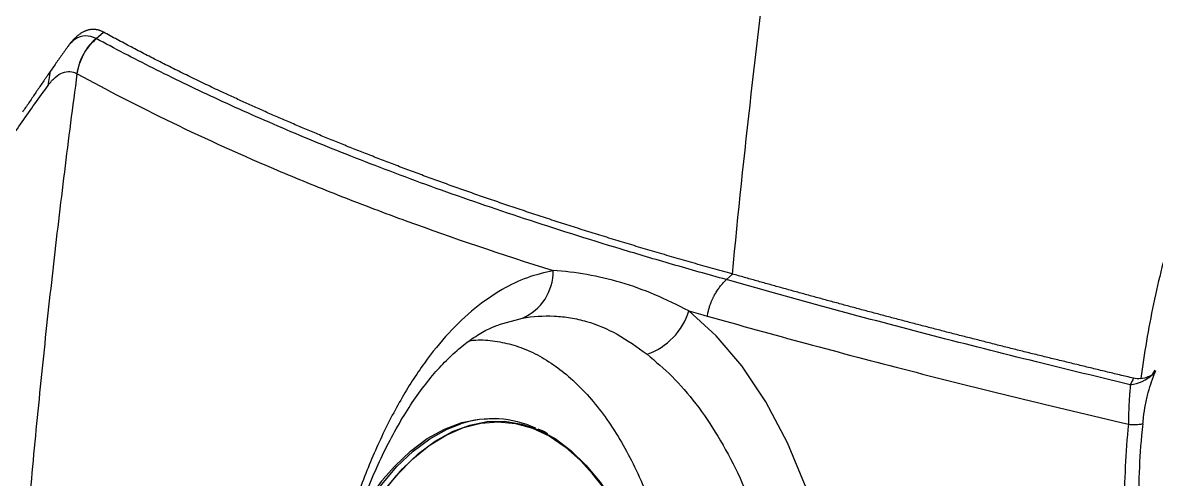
# Model space of a CAD drawing. Extents: x 398 to 508, y 623 to 782.
# Drawn here: x 406.78 to 411.92, y 717.61 to 719.68 of the extents above; entities that cross this region are included whole.
import ezdxf

# ---------------------------------------------------------------- set-up
doc = ezdxf.new("R2010")
doc.units = 0
doc.header["$MEASUREMENT"] = 0
doc.layers.add('GEOMETRY', color=2, linetype='Continuous', lineweight=25)

msp = doc.modelspace()

# ---------------------------------------------------------------- linework, layer by layer
at = {"layer": 'GEOMETRY'}
for p, q in [((407.112, 719.6079), (407.145, 719.6371)), ((407.1126, 719.6076), (407.112, 719.6079)), ((406.8942, 719.395), (406.9058, 719.4587)), ((407.0262, 719.4481), (407.0268, 719.4478)), ((409.9724, 718.5139), (409.9995, 718.5392)), ((408.941, 718.3101), (409.0463, 718.3389)), ((411.9059, 718.0838), (411.9181, 718.1026)), ((408.9371, 717.8823), (408.9256, 717.883)), ((409.5843, 717.3623), (409.3658, 717.6306))]:
    msp.add_line(p, q, dxfattribs=at)
at = {"layer": 'GEOMETRY', "flags": 128}
for points in [[(410.3337, 717.5683), (410.2492, 717.7729), (410.1514, 717.9587), (410.0422, 718.1224), (409.926, 718.2589), (409.802, 718.3717), (409.802, 718.3717)], [(408.4141, 717.6075), (408.4655, 717.6657), (408.539, 717.7353), (408.6151, 717.7921), (408.693, 717.8355), (408.7721, 717.8652), (408.8517, 717.881), (408.9256, 717.883)], [(408.228, 717.2213), (408.2471, 717.2639), (408.3043, 717.3774), (408.3663, 717.481), (408.4326, 717.5739), (408.5026, 717.6553), (408.5757, 717.7245), (408.6513, 717.781), (408.7287, 717.8241), (408.8074, 717.8537), (408.8865, 717.8693), (408.9655, 717.8709), (409.0437, 717.8585), (409.1203, 717.8322), (409.1948, 717.7922), (409.2666, 717.7388), (409.3349, 717.6725), (409.3992, 717.5939), (409.4219, 717.5617)], [(408.234, 717.2353), (408.2837, 717.3387), (408.344, 717.4454), (408.4088, 717.5418), (408.4775, 717.627), (408.5495, 717.7002), (408.6242, 717.7609), (408.7009, 717.8084), (408.7791, 717.8425), (408.858, 717.8627), (408.937, 717.869), (409.0153, 717.8613), (409.0924, 717.8397), (409.1676, 717.8042), (409.2402, 717.7553), (409.3096, 717.6934), (409.3658, 717.6306)], [(408.2838, 717.3966), (408.34, 717.4897), (408.4066, 717.5832), (408.477, 717.6651), (408.5506, 717.7347), (408.6266, 717.7915), (408.7045, 717.8349), (408.7666, 717.8594)]]:
    msp.add_lwpolyline(points, dxfattribs=at)
at = {"layer": 'GEOMETRY'}
for centre, radius, start, end in [((408.9565, 718.5502), 0.2296, 293.0266, 1.0757), ((409.5089, 718.4643), 0.3074, 289.6689, 342.4635), ((411.788, 718.2058), 0.1697, 275.8297, 314.0416), ((408.9113, 717.4193), 0.4633, 64.9472, 108.1972), ((411.8218, 718.0358), 0.1801, 261.8234, 282.857), ((409.4727, 716.7424), 1.3671, 140.7463, 149.4214)]:
    msp.add_arc(centre, radius, start, end, dxfattribs=at)
for points, knots in [([(409.9995, 718.5393), (410.0521, 719.0849), (410.1138, 719.6299), (410.3265, 721.2541), (410.5052, 722.3316), (410.7321, 723.428), (410.7366, 723.4497), (410.7411, 723.4714)], [0.1224789, 0.1224789, 0.1224789, 0.1224789, 0.1855096, 0.1855096, 0.3105096, 0.3105096, 0.3130308, 0.3130308, 0.3130308, 0.3130308]), ([(417.0227, 717.0602), (417.0492, 717.1719), (417.0708, 717.2844), (417.1046, 717.5104), (417.1167, 717.624), (417.1311, 717.8524), (417.1334, 717.9659), (417.1283, 718.1906), (417.1209, 718.302), (417.0965, 718.5228), (417.0796, 718.6323), (417.0469, 718.795), (417.0347, 718.8492), (417.0081, 718.956), (416.9936, 719.0087), (416.9161, 719.2686), (416.8367, 719.4654), (416.7161, 719.6976), (416.6909, 719.7433), (416.6514, 719.8108), (416.638, 719.8332), (416.6107, 719.8772), (416.5969, 719.8989), (416.5266, 720.0063), (416.4669, 720.0879), (416.341, 720.2426), (416.2747, 720.3156), (416.1703, 720.4189), (416.1346, 720.4522), (416.0799, 720.5006), (416.0615, 720.5165), (416.0241, 720.5477), (416.0052, 720.563), (415.9102, 720.6379), (415.832, 720.6924), (415.6718, 720.7909), (415.5896, 720.8349), (415.4215, 720.9124), (415.3356, 720.946), (415.2037, 720.9882), (415.1592, 721.001), (415.0702, 721.0235), (415.0255, 721.0333), (414.8909, 721.0584), (414.8005, 721.0695), (414.6641, 721.0775), (414.6184, 721.0787), (414.5274, 721.0782), (414.482, 721.0765), (414.3465, 721.0671), (414.2569, 721.0553), (414.0792, 721.0203), (413.991, 720.9973), (413.86, 720.9543), (413.8165, 720.9386), (413.7299, 720.9042), (413.6868, 720.8856), (413.5593, 720.8259), (413.4765, 720.7811), (413.2347, 720.6317), (413.0821, 720.5126), (412.9199, 720.3559), (412.902, 720.3381), (412.8667, 720.3022), (412.8492, 720.284), (412.7975, 720.2286), (412.7638, 720.1907), (412.6651, 720.0743), (412.6025, 719.9929), (412.4836, 719.8226), (412.4272, 719.7338), (412.3473, 719.5948), (412.3214, 719.5475), (412.2713, 719.4509), (412.2471, 719.4019), (412.1777, 719.2536), (412.1354, 719.1524), (412.0581, 718.9459), (412.0233, 718.8405), (411.9612, 718.6253), (411.9338, 718.5155), (411.887, 718.2916), (411.8678, 718.1786), (411.8527, 718.0647)], [0, 0, 0, 0, 0.03125, 0.03125, 0.0625, 0.0625, 0.09375, 0.09375, 0.125, 0.125, 0.15625, 0.15625, 0.171875, 0.171875, 0.1875, 0.1875, 0.25, 0.25, 0.265625, 0.265625, 0.273437, 0.273437, 0.28125, 0.28125, 0.3125, 0.3125, 0.34375, 0.34375, 0.359375, 0.359375, 0.367187, 0.367187, 0.375, 0.375, 0.40625, 0.40625, 0.4375, 0.4375, 0.46875, 0.46875, 0.484375, 0.484375, 0.5, 0.5, 0.53125, 0.53125, 0.546875, 0.546875, 0.5625, 0.5625, 0.59375, 0.59375, 0.625, 0.625, 0.640625, 0.640625, 0.65625, 0.65625, 0.6875, 0.6875, 0.75, 0.75, 0.757812, 0.757812, 0.765625, 0.765625, 0.78125, 0.78125, 0.8125, 0.8125, 0.84375, 0.84375, 0.859375, 0.859375, 0.875, 0.875, 0.90625, 0.90625, 0.9375, 0.9375, 0.96875, 0.96875, 1, 1, 1, 1]), ([(407.145, 719.6371), (407.1432, 719.6381), (407.1395, 719.64), (407.1339, 719.6425), (407.1284, 719.6446), (407.1228, 719.6463), (407.1171, 719.6476), (407.1115, 719.6486), (407.1059, 719.6492), (407.1002, 719.6495), (407.0945, 719.6494), (407.0889, 719.6489), (407.0832, 719.648), (407.0775, 719.6468), (407.0718, 719.6452), (407.0662, 719.6432), (407.0605, 719.6409), (407.0548, 719.6382), (407.0491, 719.6351), (407.0435, 719.6317), (407.0378, 719.6279), (407.0322, 719.6237), (407.0266, 719.6192), (407.021, 719.6143), (407.0154, 719.609), (407.0099, 719.6034), (407.0044, 719.5974), (406.9989, 719.5911), (406.9934, 719.5844), (406.9879, 719.5774), (406.9843, 719.5724), (406.9825, 719.57)], [0, 0, 0, 0, 0.034483, 0.068965, 0.103448, 0.137931, 0.172414, 0.206897, 0.24138, 0.275863, 0.310347, 0.34483, 0.379313, 0.413796, 0.448278, 0.482761, 0.517244, 0.551727, 0.58621, 0.620694, 0.655178, 0.689661, 0.724145, 0.758628, 0.79311, 0.827593, 0.862075, 0.896556, 0.931037, 0.965519, 1, 1, 1, 1]), ([(409.9995, 718.5393), (409.9845, 718.5435), (409.9543, 718.5518), (409.9095, 718.5644), (409.8651, 718.5769), (409.821, 718.5895), (409.7772, 718.602), (409.7338, 718.6146), (409.6907, 718.6272), (409.648, 718.6397), (409.6056, 718.6523), (409.5635, 718.6649), (409.5218, 718.6775), (409.4804, 718.6901), (409.4393, 718.7026), (409.3985, 718.7152), (409.3581, 718.7278), (409.318, 718.7404), (409.2782, 718.753), (409.2388, 718.7656), (409.1997, 718.7781), (409.1609, 718.7907), (409.1224, 718.8033), (409.0842, 718.8159), (409.0463, 718.8285), (409.0088, 718.8411), (408.9715, 718.8536), (408.9346, 718.8662), (408.8979, 718.8788), (408.8616, 718.8914), (408.8256, 718.9039), (408.7898, 718.9165), (408.7544, 718.9291), (408.7192, 718.9416), (408.6844, 718.9542), (408.6498, 718.9668), (408.6155, 718.9793), (408.5815, 718.9919), (408.5478, 719.0044), (408.5144, 719.0169), (408.4812, 719.0295), (408.4483, 719.042), (408.4157, 719.0546), (408.3833, 719.0671), (408.3513, 719.0796), (408.3194, 719.0921), (408.2879, 719.1046), (408.2566, 719.1171), (408.2256, 719.1296), (408.1948, 719.1421), (408.1643, 719.1546), (408.134, 719.1671), (408.104, 719.1796), (408.0742, 719.1921), (408.0447, 719.2045), (408.0154, 719.217), (407.9863, 719.2295), (407.9575, 719.2419), (407.9289, 719.2544), (407.9006, 719.2668), (407.8724, 719.2792), (407.8445, 719.2917), (407.8168, 719.3041), (407.7894, 719.3165), (407.7621, 719.3289), (407.7351, 719.3413), (407.7083, 719.3537), (407.6662, 719.3733), (407.6094, 719.4001), (407.5389, 719.4341), (407.4698, 719.4681), (407.4022, 719.502), (407.3359, 719.5358), (407.271, 719.5697), (407.2072, 719.6034), (407.1658, 719.6259), (407.145, 719.6371)], [0, 0, 0, 0, 0.011364, 0.022727, 0.03409, 0.045453, 0.056815, 0.068178, 0.079541, 0.090903, 0.102266, 0.113629, 0.124992, 0.136355, 0.147718, 0.159081, 0.170445, 0.181808, 0.193172, 0.204536, 0.215899, 0.227263, 0.238627, 0.24999, 0.261354, 0.272717, 0.28408, 0.295443, 0.306807, 0.31817, 0.329534, 0.340897, 0.352261, 0.363625, 0.374989, 0.386353, 0.397718, 0.409082, 0.420447, 0.431812, 0.443177, 0.454541, 0.465906, 0.477271, 0.488636, 0.500001, 0.511365, 0.52273, 0.534094, 0.545459, 0.556823, 0.568187, 0.579551, 0.590915, 0.60228, 0.613644, 0.625008, 0.636372, 0.647737, 0.659101, 0.670465, 0.681829, 0.693193, 0.704557, 0.715921, 0.727285, 0.738649, 0.750012, 0.781261, 0.812508, 0.843755, 0.875003, 0.90625, 0.937499, 0.968749, 1, 1, 1, 1]), ([(407.112, 719.6079), (407.112, 719.6079), (407.0962, 719.6164), (407.064, 719.623), (407.0256, 719.6147), (407.0041, 719.5938), (406.9987, 719.5885)], [0, 0, 0, 0, 0.000006, 0.427321, 0.854215, 1, 1, 1, 1]), ([(407.0262, 719.4481), (407.0305, 719.4785), (407.0403, 719.5084), (407.0695, 719.5629), (407.089, 719.5875), (407.112, 719.6079)], [0, 0, 0, 0, 0.5, 0.5, 1, 1, 1, 1]), ([(407.0269, 719.4479), (407.0312, 719.4783), (407.041, 719.5081), (407.0702, 719.5626), (407.0896, 719.5872), (407.1126, 719.6076)], [0, 0, 0, 0, 0.5, 0.5, 1, 1, 1, 1]), ([(409.9724, 718.5139), (409.9309, 718.5255), (409.8897, 718.5369), (409.8082, 718.5599), (409.7679, 718.5713), (409.6484, 718.6059), (409.5705, 718.629), (409.3419, 718.6982), (409.196, 718.7443), (408.9168, 718.8363), (408.7835, 718.8822), (408.5283, 718.9739), (408.4066, 719.0197), (408.1738, 719.111), (408.0627, 719.1566), (407.85, 719.2476), (407.7484, 719.2929), (407.5537, 719.3833), (407.4605, 719.4284), (407.2814, 719.5182), (407.1955, 719.563), (407.1127, 719.6077)], [0, 0, 0, 0, 0.03125, 0.03125, 0.0625, 0.0625, 0.125, 0.125, 0.25, 0.25, 0.375, 0.375, 0.5, 0.5, 0.625, 0.625, 0.75, 0.75, 0.875, 0.875, 1, 1, 1, 1]), ([(406.9825, 719.57), (406.9725, 719.5558), (406.9523, 719.5276), (406.9226, 719.4852), (406.8931, 719.4429), (406.864, 719.4006), (406.8351, 719.3583), (406.8066, 719.3161), (406.7878, 719.2879), (406.7784, 719.2739)], [0, 0, 0, 0, 0.142859, 0.285717, 0.428574, 0.57143, 0.714286, 0.857143, 1, 1, 1, 1]), ([(407.0275, 707.8627), (407.0226, 707.899), (407.013, 707.9717), (406.9988, 708.0808), (406.9849, 708.1899), (406.9713, 708.299), (406.9579, 708.4081), (406.9448, 708.5173), (406.9319, 708.6264), (406.9194, 708.7356), (406.9071, 708.8448), (406.895, 708.954), (406.8833, 709.0633), (406.8718, 709.1725), (406.8606, 709.2818), (406.8497, 709.3911), (406.839, 709.5003), (406.8287, 709.6096), (406.8186, 709.7189), (406.8088, 709.8282), (406.7992, 709.9375), (406.7899, 710.0469), (406.781, 710.1562), (406.7722, 710.2655), (406.7638, 710.3749), (406.7556, 710.4842), (406.7477, 710.5936), (406.7401, 710.7029), (406.7328, 710.8123), (406.7257, 710.9216), (406.719, 711.031), (406.7125, 711.1404), (406.7062, 711.2497), (406.7003, 711.3591), (406.6946, 711.4685), (406.6892, 711.5778), (406.6841, 711.6872), (406.6793, 711.7966), (406.6747, 711.9059), (406.6704, 712.0153), (406.6664, 712.1247), (406.6626, 712.234), (406.6592, 712.3434), (406.656, 712.4527), (406.6531, 712.5621), (406.6505, 712.6714), (406.6481, 712.7807), (406.646, 712.8901), (406.6442, 712.9994), (406.6427, 713.1087), (406.6414, 713.218), (406.6405, 713.3273), (406.6398, 713.4366), (406.6394, 713.5459), (406.6392, 713.6929), (406.6396, 713.8777), (406.6413, 714.1003), (406.6442, 714.3229), (406.6482, 714.5455), (406.6533, 714.7682), (406.6596, 714.991), (406.6671, 715.2137), (406.6757, 715.4365), (406.6854, 715.6594), (406.6963, 715.8822), (406.7083, 716.1051), (406.7215, 716.328), (406.7359, 716.5509), (406.7514, 716.7739), (406.768, 716.9968), (406.7858, 717.2197), (406.8047, 717.4427), (406.8248, 717.6656), (406.8461, 717.8885), (406.8685, 718.1114), (406.892, 718.3342), (406.9167, 718.5571), (406.9425, 718.7798), (406.9694, 719.0026), (406.9974, 719.2253), (407.017, 719.3737), (407.0268, 719.4479)], [0, 0, 0, 0, 0.009498, 0.018992, 0.028484, 0.037974, 0.04746, 0.056943, 0.066424, 0.075902, 0.085377, 0.09485, 0.104319, 0.113786, 0.12325, 0.132712, 0.14217, 0.151626, 0.161079, 0.17053, 0.179978, 0.189423, 0.198866, 0.208306, 0.217744, 0.22718, 0.236613, 0.246043, 0.255472, 0.264898, 0.274323, 0.283745, 0.293165, 0.302583, 0.311999, 0.321413, 0.330826, 0.340236, 0.349645, 0.359052, 0.368458, 0.377862, 0.387264, 0.396665, 0.406065, 0.415463, 0.42486, 0.434256, 0.44365, 0.453044, 0.462436, 0.471828, 0.481218, 0.490608, 0.499997, 0.519112, 0.538234, 0.557361, 0.576494, 0.595635, 0.614783, 0.633939, 0.653103, 0.672277, 0.69146, 0.710653, 0.729857, 0.749071, 0.768296, 0.787533, 0.806782, 0.826044, 0.845317, 0.864604, 0.883903, 0.903217, 0.922544, 0.941886, 0.961242, 0.980614, 1, 1, 1, 1]), ([(406.8942, 719.395), (406.905, 719.4099), (406.9159, 719.4221), (406.938, 719.4412), (406.9491, 719.4482), (406.9713, 719.457), (406.9824, 719.4588), (407.0045, 719.4573), (407.0155, 719.454), (407.0262, 719.4481)], [0, 0, 0, 0, 0.25, 0.25, 0.5, 0.5, 0.75, 0.75, 1, 1, 1, 1]), ([(407.0269, 719.4479), (407.1613, 719.3745), (407.3038, 719.3007), (407.6101, 719.1526), (407.7739, 719.0782), (408.0391, 718.9663), (408.1308, 718.929), (408.3212, 718.8542), (408.42, 718.8168), (408.7278, 718.7045), (408.9483, 718.6295), (409.1861, 718.5545)], [0, 0, 0, 0, 0.25, 0.25, 0.5, 0.5, 0.625, 0.625, 0.75, 0.75, 1, 1, 1, 1]), ([(406.6643, 719.0645), (406.701, 719.1196), (406.7383, 719.1747), (406.8147, 719.2847), (406.8537, 719.3395), (406.8942, 719.395)], [0, 0, 0, 0, 0.5, 0.5, 1, 1, 1, 1]), ([(409.1861, 718.5545), (409.1469, 718.5453), (409.0684, 718.5268), (408.9494, 718.4696), (408.8297, 718.3869), (408.7115, 718.2748), (408.5985, 718.1364), (408.4925, 717.9709), (408.3947, 717.7801), (408.3079, 717.5694), (408.2331, 717.3414), (408.1708, 717.0994), (408.1224, 716.8606), (408.1015, 716.7003), (408.092, 716.6275)], [0, 0, 0, 0, 0.074535, 0.149069, 0.233095, 0.31737, 0.401397, 0.489443, 0.577778, 0.665823, 0.752958, 0.840377, 0.92751, 1, 1, 1, 1]), ([(409.802, 718.3717), (409.7498, 718.3991), (409.6986, 718.4237), (409.5964, 718.4667), (409.5453, 718.4851), (409.4425, 718.5157), (409.3906, 718.5278), (409.2875, 718.5458), (409.2362, 718.5516), (409.1861, 718.5545)], [0, 0, 0, 0, 0.25, 0.25, 0.5, 0.5, 0.75, 0.75, 1, 1, 1, 1]), ([(409.8856, 718.3484), (409.8862, 718.3516), (409.8873, 718.3578), (409.8893, 718.367), (409.8915, 718.3757), (409.8938, 718.384), (409.8962, 718.3918), (409.8987, 718.3993), (409.9013, 718.4062), (409.9038, 718.4128), (409.9064, 718.419), (409.909, 718.4247), (409.9115, 718.43), (409.9139, 718.4349), (409.9186, 718.4442), (409.9262, 718.4574), (409.9371, 718.4738), (409.9485, 718.4886), (409.9602, 718.502), (409.9684, 718.51), (409.9724, 718.5139)], [0, 0, 0, 0, 0.05038, 0.098779, 0.145198, 0.189637, 0.232095, 0.272572, 0.31107, 0.347587, 0.382123, 0.414679, 0.445254, 0.473849, 0.500463, 0.608379, 0.712292, 0.812199, 0.908102, 1, 1, 1, 1]), ([(411.8052, 718.037), (411.6407, 718.0762), (411.4791, 718.1155), (411.1618, 718.1945), (411.0062, 718.2341), (410.701, 718.3136), (410.5513, 718.3534), (410.2576, 718.4335), (410.1136, 718.4735), (409.9724, 718.5139)], [0, 0, 0, 0, 0.25, 0.25, 0.5, 0.5, 0.75, 0.75, 1, 1, 1, 1]), ([(411.8198, 718.0663), (411.7988, 718.0713), (411.7567, 718.0813), (411.694, 718.0963), (411.6316, 718.1113), (411.5695, 718.1264), (411.5076, 718.1415), (411.4461, 718.1566), (411.3848, 718.1717), (411.3238, 718.1868), (411.2631, 718.202), (411.2027, 718.2171), (411.1426, 718.2323), (411.0827, 718.2475), (411.0232, 718.2627), (410.9639, 718.278), (410.9049, 718.2932), (410.8462, 718.3085), (410.7878, 718.3238), (410.7297, 718.3391), (410.6718, 718.3544), (410.6143, 718.3698), (410.557, 718.3851), (410.5, 718.4005), (410.4433, 718.4159), (410.3868, 718.4313), (410.3307, 718.4467), (410.2748, 718.4621), (410.2192, 718.4775), (410.1639, 718.4929), (410.1089, 718.5084), (410.0541, 718.5238), (410.0177, 718.5341), (409.9995, 718.5393)], [0, 0, 0, 0, 0.032226, 0.064453, 0.096682, 0.128912, 0.161144, 0.193377, 0.225612, 0.257848, 0.290087, 0.322328, 0.354571, 0.386817, 0.419065, 0.451316, 0.483571, 0.515828, 0.548088, 0.580352, 0.612619, 0.644888, 0.677161, 0.709436, 0.741714, 0.773994, 0.806276, 0.838559, 0.870844, 0.90313, 0.935417, 0.967706, 1, 1, 1, 1]), ([(409.0463, 718.3389), (409.0934, 718.3473), (409.1424, 718.3506), (409.2159, 718.3471), (409.2405, 718.3445), (409.2894, 718.3364), (409.3135, 718.3309), (409.3848, 718.3102), (409.4309, 718.2906), (409.5217, 718.2406), (409.5665, 718.2102), (409.6123, 718.1748)], [0, 0, 0, 0, 0.25, 0.25, 0.375, 0.375, 0.5, 0.5, 0.75, 0.75, 1, 1, 1, 1]), ([(409.8856, 718.3484), (410.0324, 718.3067), (410.1822, 718.2654), (410.4879, 718.1828), (410.6438, 718.1417), (410.962, 718.0599), (411.1243, 718.0192), (411.4555, 717.9381), (411.6243, 717.8977), (411.7962, 717.8575)], [0, 0, 0, 0, 0.25, 0.25, 0.5, 0.5, 0.75, 0.75, 1, 1, 1, 1]), ([(408.1028, 716.5201), (408.105, 716.5428), (408.1126, 716.6199), (408.131, 716.7493), (408.1578, 716.9071), (408.1899, 717.0604), (408.2265, 717.2079), (408.2673, 717.3482), (408.3119, 717.4804), (408.36, 717.6036), (408.4115, 717.7186), (408.4664, 717.8253), (408.5244, 717.9232), (408.5846, 718.0114), (408.6465, 718.0894), (408.7094, 718.1566), (408.7725, 718.213), (408.8352, 718.2582), (408.8917, 718.2908), (408.9263, 718.3037), (408.9411, 718.3093)], [0, 0, 0, 0, 0.024806, 0.084122, 0.143554, 0.202836, 0.26177, 0.320183, 0.377937, 0.43486, 0.491582, 0.548924, 0.606471, 0.66417, 0.721975, 0.779876, 0.837945, 0.8964, 0.955683, 1, 1, 1, 1]), ([(408.8076, 718.2366), (408.817, 718.2378), (408.8553, 718.2425), (408.9223, 718.2363), (409.0085, 718.2183), (409.0939, 718.1847), (409.1769, 718.1374), (409.2562, 718.0768), (409.3321, 718.0035), (409.4047, 717.9167), (409.4727, 717.8177), (409.535, 717.7084), (409.592, 717.5889), (409.6436, 717.4585), (409.6887, 717.3191), (409.7241, 717.1871), (409.7414, 717.0998), (409.7487, 717.063)], [0, 0, 0, 0, 0.022766, 0.093032, 0.163297, 0.235599, 0.307902, 0.37823, 0.448558, 0.520932, 0.593307, 0.663613, 0.733919, 0.806268, 0.878617, 0.948878, 1, 1, 1, 1]), ([(409.6123, 718.1748), (409.6508, 718.1426), (409.7278, 718.0781), (409.8357, 717.9525), (409.9357, 717.8059), (410.0258, 717.6379), (410.104, 717.4524), (410.1686, 717.2509), (410.2192, 717.0366), (410.2552, 716.8116), (410.2754, 716.5785), (410.2801, 716.3405), (410.2693, 716.1003), (410.2425, 715.861), (410.2006, 715.6257), (410.1443, 715.3976), (410.074, 715.18), (409.9911, 714.9754), (409.8963, 714.7856), (409.7906, 714.614), (409.6756, 714.4624), (409.5522, 714.3322), (409.4213, 714.2268), (409.2858, 714.1475), (409.1524, 714.0969), (409.0234, 714.0742), (408.8999, 714.0784), (408.7908, 714.1022), (408.726, 714.1364), (408.6988, 714.1508)], [0, 0, 0, 0, 0.035968, 0.071935, 0.108791, 0.145761, 0.182614, 0.219446, 0.256396, 0.293228, 0.330267, 0.367427, 0.404468, 0.441811, 0.479277, 0.516622, 0.55414, 0.59178, 0.629299, 0.667382, 0.705592, 0.743676, 0.782985, 0.822431, 0.861746, 0.898828, 0.936019, 0.9731, 1, 1, 1, 1]), ([(411.8624, 717.86), (411.8632, 717.8697), (411.8657, 717.8995), (411.874, 717.9478), (411.8864, 718.0031), (411.9014, 718.0518), (411.9139, 718.0852), (411.9203, 718.0983), (411.9215, 718.1008)], [0, 0, 0, 0, 0.099181, 0.303458, 0.514348, 0.728227, 0.947935, 1, 1, 1, 1]), ([(411.8052, 718.037), (411.8043, 718.0261), (411.8034, 718.0143), (411.8019, 717.995), (411.8015, 717.9882), (411.8005, 717.9742), (411.8001, 717.9668), (411.7987, 717.944), (411.798, 717.928), (411.7971, 717.9026), (411.7968, 717.8939), (411.7964, 717.876), (411.7963, 717.8668), (411.7962, 717.8575)], [0, 0, 0, 0, 0.25, 0.25, 0.375, 0.375, 0.5, 0.5, 0.75, 0.75, 0.875, 0.875, 1, 1, 1, 1]), ([(411.8527, 718.0647), (411.8643, 718.0665), (411.8745, 718.0691), (411.8879, 718.0739), (411.8919, 718.0756), (411.8995, 718.0795), (411.9029, 718.0816), (411.9059, 718.0838)], [0, 0, 0, 0, 0.5, 0.5, 0.75, 0.75, 1, 1, 1, 1]), ([(409.1619, 717.8134), (409.1601, 717.8147), (409.1461, 717.8239), (409.1313, 717.8297), (409.1184, 717.8346)], [0, 0, 0, 0, 0.132475, 1, 1, 1, 1]), ([(411.7962, 717.8575), (411.7842, 717.7288), (411.7779, 717.6011), (411.7761, 717.3479), (411.7807, 717.2222), (411.7957, 717.0354), (411.802, 716.9733), (411.8137, 716.8807), (411.8179, 716.8498), (411.8271, 716.7883), (411.832, 716.7576), (411.8583, 716.6054), (411.8845, 716.4872), (411.9472, 716.2575), (411.9836, 716.146), (412.0458, 715.984), (412.0679, 715.9308), (412.1146, 715.8262), (412.1393, 715.7748), (412.2165, 715.625), (412.2723, 715.5305), (412.3922, 715.3523), (412.4564, 715.2685), (412.5592, 715.1507), (412.5945, 715.1128), (412.6674, 715.0397), (412.7048, 715.0047), (412.8188, 714.905), (412.8978, 714.8453), (413.0618, 714.7388), (413.1468, 714.692), (413.2568, 714.6419), (413.279, 714.6323), (413.3238, 714.6139), (413.3464, 714.6051), (413.4146, 714.5801), (413.4604, 714.5653), (413.5988, 714.5262), (413.6924, 714.5074), (413.8825, 714.4838), (413.9789, 714.4791), (414.1013, 714.4821), (414.1258, 714.4832), (414.1751, 714.4862), (414.1999, 714.4882), (414.2741, 714.4955), (414.3236, 714.5021), (414.472, 714.5275), (414.571, 714.5514), (414.6701, 714.5826)], [0, 0, 0, 0, 0.0625, 0.0625, 0.125, 0.125, 0.15625, 0.15625, 0.171875, 0.171875, 0.1875, 0.1875, 0.25, 0.25, 0.3125, 0.3125, 0.34375, 0.34375, 0.375, 0.375, 0.4375, 0.4375, 0.5, 0.5, 0.53125, 0.53125, 0.5625, 0.5625, 0.625, 0.625, 0.6875, 0.6875, 0.703125, 0.703125, 0.71875, 0.71875, 0.75, 0.75, 0.8125, 0.8125, 0.875, 0.875, 0.890625, 0.890625, 0.90625, 0.90625, 0.9375, 0.9375, 1, 1, 1, 1]), ([(412.327, 715.6461), (412.3119, 715.6693), (412.2677, 715.7372), (412.2017, 715.8595), (412.1289, 716.0114), (412.064, 716.171), (412.0069, 716.337), (411.958, 716.5086), (411.9176, 716.685), (411.8857, 716.8652), (411.8624, 717.0487), (411.8479, 717.235), (411.8418, 717.4239), (411.845, 717.6147), (411.8521, 717.7604), (411.861, 717.8421), (411.863, 717.86)], [0, 0, 0, 0, 0.040766, 0.11965, 0.198501, 0.277262, 0.355869, 0.434262, 0.51239, 0.59022, 0.667581, 0.744869, 0.822554, 0.900333, 0.978186, 1, 1, 1, 1])]:
    msp.add_open_spline(points, degree=3, knots=knots, dxfattribs=at)
for points in [[(409.802, 718.3717), (409.8297, 718.364), (409.8576, 718.3562), (409.8856, 718.3484)], [(411.8198, 718.0662), (411.8149, 718.0565), (411.81, 718.0467), (411.8052, 718.037)], [(411.8527, 718.0647), (411.8415, 718.063), (411.8306, 718.0636), (411.8198, 718.0662)]]:
    msp.add_open_spline(points, degree=3, dxfattribs=at)

doc.saveas('drawing.dxf')
